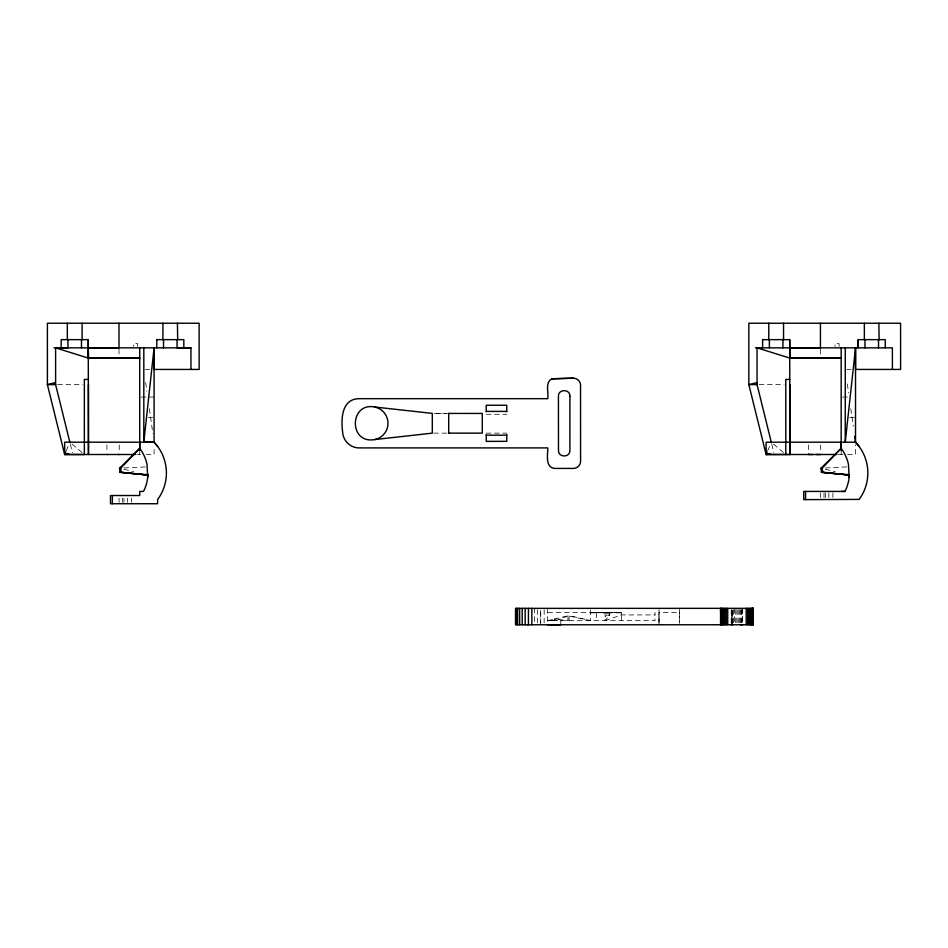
<?xml version="1.0" encoding="UTF-8"?>
<svg xmlns="http://www.w3.org/2000/svg" width="948" height="948" viewBox="0 0 948 948"><rect width="100%" height="100%" fill="white"/><g stroke="black" fill="none" stroke-linecap="round" stroke-linejoin="round"><path stroke-width="0.71" stroke-dasharray="4.74 3.56" d="M139.735 449.577L139.735 454.495L139.735 451.758M569.049 620.656L569.061 615.536L590.628 620.656L590.628 609.718L590.628 612.87L621.473 612.455L547.47 612.455M621.461 620.656L621.461 612.87L590.628 612.455M659.002 624.756L659.002 612.455L679.515 612.455L679.515 623.393M841.184 449.577L841.184 454.495L841.184 451.758M606.613 612.87L609.161 612.87L609.161 614.92L607.846 615.702L606.625 612.669L601.494 612.598L610.583 612.87M590.628 620.656L567.923 615.797L567.923 620.667L554.414 619.008L554.414 620.667L550.421 619.956L548.442 620.667L551.179 620.667L551.736 619.648L555.646 620.667L555.99 618.641M66.218 450.81L68.801 444.659M767.667 450.81L770.238 444.659M606.625 612.669L605.049 612.87L605.049 620.656L609.765 614.92L609.765 612.87M605.049 616.84L607.111 614.92M607.846 615.702L609.765 614.92L609.161 614.92M555.646 620.667L569.061 615.536L547.482 620.667L655.021 620.656L655.021 612.455M605.049 620.656L621.461 614.92L655.021 614.92M123.951 467.98L145.945 466.878M825.4 467.98L847.394 466.878M610.785 612.728L593.673 612.491L621.473 612.455M145.281 369.436L149.677 369.436M846.73 369.436L851.126 369.436M759.111 384.604L784.02 384.604M57.662 384.604L82.583 384.604M141.157 397.07L154.086 397.07M842.606 397.07L848.341 397.07M447.338 413.399L433.663 413.399L446.994 413.411M486.241 414.276L506.753 414.276M148.338 417.582L152.652 417.582M849.787 417.582L855.534 417.582M433.674 433.141L447.338 433.141M486.253 433.141L506.753 433.141M136.808 454.495L140.577 454.495M146.146 454.495L154.097 454.495L154.097 446.295M838.245 454.495L844.941 454.495M847.583 454.495L855.534 454.495L855.534 444.92M602.904 612.787L605.061 612.87M825.246 469.224L835.129 471.606M123.797 469.224L133.692 471.606M773.509 444.091L783.569 452.611M72.072 444.091L82.121 452.611M771.743 444.091L773.841 452.599M70.306 444.091L72.404 452.599M847.322 383.987L848.555 392.721M850.806 408.718L853.271 426.185M145.672 382.53L146.904 391.263M149.369 408.718L152.865 433.461M820.672 444.932L820.672 453.132M808.36 444.932L808.36 454.507M119.223 444.932L119.223 453.132M106.923 444.932L106.923 453.132M839.11 346.435L839.11 343.591L835.01 343.591L835.01 346.435M832.913 492.794L832.913 498.257M828.872 492.794L828.872 499.632M825.388 492.794L825.388 498.257M824.013 492.794L824.013 498.257M820.435 349.302L820.435 356.555M820.494 492.794L820.494 498.257M742.663 608.343L742.675 623.381M742.414 608.343L742.391 624.756M741.929 609.718L741.929 624.756M741.229 609.718L741.229 624.756M740.329 609.718L740.341 624.756M739.298 609.718L739.298 624.756M738.148 609.718L738.148 624.756M736.963 609.718L736.928 624.756M735.766 609.718L735.731 623.393M734.593 608.343L734.629 624.756M733.586 609.718L733.586 624.756M731.986 609.718L731.951 623.393M731.24 609.718L731.192 623.393M679.515 608.343L679.503 624.756M659.014 609.718L658.99 623.393L659.002 612.455M621.473 612.87L621.473 614.92M596.339 612.87L596.328 620.656M560.766 620.667L560.766 624.768M547.47 608.355L547.47 624.768M544.152 609.718L544.14 623.393M537.398 609.73L537.386 623.393M534.376 608.355L534.388 624.768M137.673 346.435L137.673 343.591L133.573 343.591L133.573 346.435M131.464 498.257L131.464 502.357M127.435 498.257L127.435 502.357M123.951 498.257L123.951 502.357M122.576 498.257L122.576 502.357M119.057 498.257L119.057 502.357M118.998 349.302L118.998 356.555M732.685 623.381L732.685 609.718L732.662 623.393M731.5 623.381L731.5 609.718L731.465 623.393M540.704 623.393L540.704 609.718L540.68 623.393"/><path stroke-width="1.42" d="M118.998 323.244L118.998 347.845L88.294 347.987L88.306 358.143L139.723 358.119M157.712 446.532L154.086 442.195L143.812 442.195L143.823 347.845L55.612 347.845L55.612 384.604L47.4 384.604L47.4 323.232L199.139 323.244L199.151 369.436L154.074 369.436L154.086 347.845L143.812 442.195L64.665 442.195L64.665 454.507L135.339 454.495M785.797 454.507L785.785 379.437L789.885 379.437M820.435 323.244L820.435 347.845L789.731 347.987L789.755 358.143L841.16 358.119M845.272 347.845L845.249 442.195L855.534 442.195L859.161 446.532M836.788 454.495L766.114 454.507L766.114 442.195L845.249 442.195L855.534 347.845L855.523 369.436L900.6 369.436L900.576 323.244L748.849 323.232L748.849 384.604L766.114 454.507L789.909 454.507L789.696 339.645L762.619 339.645M147.698 477.354L146.999 464.224A41.025 41.025 0 0 0 139.735 448.345L139.735 442.195M849.147 477.354L848.436 464.224A41.025 41.025 0 0 0 841.184 448.345L841.172 442.195M118.998 358.012L88.318 358.143L88.247 339.645L61.182 339.645L61.182 347.845M820.435 358.012L789.767 358.143L789.731 347.987L789.885 358.119L841.172 358.012L841.149 347.845M65.696 452.042L64.665 454.507L84.36 454.507L84.348 379.437L88.448 379.437M767.145 452.042L766.114 454.507L769.977 453.547M841.184 491.42L844.929 491.42L845.663 490.021A41.025 41.025 0 0 0 849.361 474.427M844.929 491.42L803.714 491.42L803.714 499.62L859.172 499.395A44.615 44.615 0 0 0 855.523 442.195L855.534 347.845M119.555 468.205L120.763 468.146L139.735 448.345L119.555 468.205L119.969 472.294L147.829 475.007L144.997 474.32M821.004 468.205L822.212 468.146L841.172 448.345L821.004 468.205L821.406 472.294L849.266 475.007L846.446 474.32M552.02 378.797C544.626 382.411 548.892 392.484 547.766 398.681L359.079 398.681C341.019 398.871 340.936 420.237 342.773 433.212C343.555 441.33 350.938 447.977 359.091 447.906L547.79 447.906C547.837 454.305 544.863 467.874 554.971 468.419L573.433 468.419C577 468.454 580.223 465.539 580.567 461.996L580.543 384.604C580.2 381.049 576.965 378.145 573.398 378.181L552.02 378.797L573.398 378.181M68.54 453.547L64.665 454.507L47.4 384.604L55.138 382.696L69.951 442.68M374.721 439.564L375.704 439.351A16.626 16.626 0 0 0 375.692 407.249C349.433 400.791 348.129 444.446 374.721 439.564L432.3 433.141L432.3 413.399L374.709 407.024M121.178 472.234L119.969 472.294L147.829 475.007L121.178 472.234L120.763 468.146M822.615 472.234L821.406 472.294L849.266 475.007L822.615 472.234L822.212 468.146M753.293 608.343L753.293 624.756L515.534 624.768L515.534 608.355L753.328 608.343L752.368 608.343M753.293 624.756L750.413 624.756L750.413 608.343M88.448 384.604L88.46 454.507L88.247 339.645M731.24 624.756L732.662 624.756M88.259 347.845L88.437 358.119L139.723 358.012L139.7 347.845M789.755 347.845L789.696 339.645M720.551 608.343L720.907 624.756M720.599 608.343L720.551 624.756L722.352 624.756L722.4 608.343M156.752 347.845L156.835 339.645M156.752 339.645L183.829 339.645L183.829 347.845M858.272 339.645L858.201 347.845L858.201 339.645L885.266 339.645L885.278 347.845M143.823 347.845L190.939 347.845L190.951 369.436M755.414 347.845L892.388 347.857L892.4 369.436M53.965 347.845L67.948 347.845L67.948 339.645M190.939 347.857L177.063 347.845L177.063 339.645M486.241 411.396L506.753 411.396M448.463 433.141L482.271 433.141L482.259 413.447L448.463 413.423M486.253 435.191L506.753 435.191M143.812 442.195L154.086 442.195A44.615 44.615 0 0 1 157.724 499.395L157.534 503.732L110.478 503.732L110.478 495.52L139.735 495.52L139.735 491.42L143.48 491.42L144.226 490.021A41.025 41.025 0 0 0 147.912 474.427M808.36 454.507L812.922 454.507M816.11 454.507L820.672 454.507M106.923 454.507L107.74 454.507M118.405 454.507L119.223 454.507M527.621 624.768L528.344 624.768M547.47 624.768L560.766 624.768M740.341 624.756L742.663 624.756M878.867 323.232L879.116 339.645M177.418 323.232L177.679 339.645M55.612 347.845L88.437 358.119L88.294 347.987M771.399 442.68L756.575 382.696L748.849 384.604L757.049 384.604L757.049 347.845L789.885 358.119L789.731 347.987M854.717 436.364L855.534 442.195M878.5 339.645L878.512 347.845M864.967 339.645L864.967 347.845M864.351 323.244L864.351 339.645M789.885 384.604L789.909 454.507M783.534 323.232L783.546 339.645M782.93 339.645L782.93 347.845M769.385 339.645L769.397 347.845M768.769 323.232L768.781 339.645M762.619 339.645L762.619 347.845M506.753 411.693L506.753 405.246L486.241 405.246L486.241 411.693M506.753 434.504L506.765 441.341L486.253 441.365L486.253 434.516M163.518 339.645L163.53 347.845M162.902 323.244L162.914 339.645M82.097 323.232L82.097 339.645M81.481 339.645L81.481 347.845M67.332 323.232L67.332 339.645M841.16 358.012L841.184 450.395M805.587 491.42L805.587 499.62M753.02 608.343L753.02 624.756M752.404 608.343L752.416 624.756M751.527 608.343L751.527 624.756M749.11 608.343L749.11 624.756M747.688 608.343L747.688 624.756M746.195 608.343L746.195 624.756M727.732 608.343L727.732 624.756M726.239 608.343L726.239 624.756M724.817 608.343L724.817 624.756M723.514 608.343L723.514 624.756M721.523 608.343L721.523 624.756M531.852 608.355L531.852 624.768M528.439 608.355L528.439 624.768M525.18 608.355L525.18 624.768M522.206 608.355L522.206 624.768M519.658 608.355L519.658 624.768M517.644 608.355L517.644 624.768M516.245 608.355L516.245 624.768M448.712 413.399L448.712 433.141M154.086 347.845L154.086 442.195M139.712 358.012L139.735 450.395M112.35 495.52L112.35 503.732M569.914 396.228L569.902 450.975C569.511 457.955 558.111 457.41 558.479 450.371L558.431 396.228C558.135 388.822 570.222 388.834 569.926 396.228M789.803 351.044L789.696 347.845L789.791 351.044"/></g></svg>
